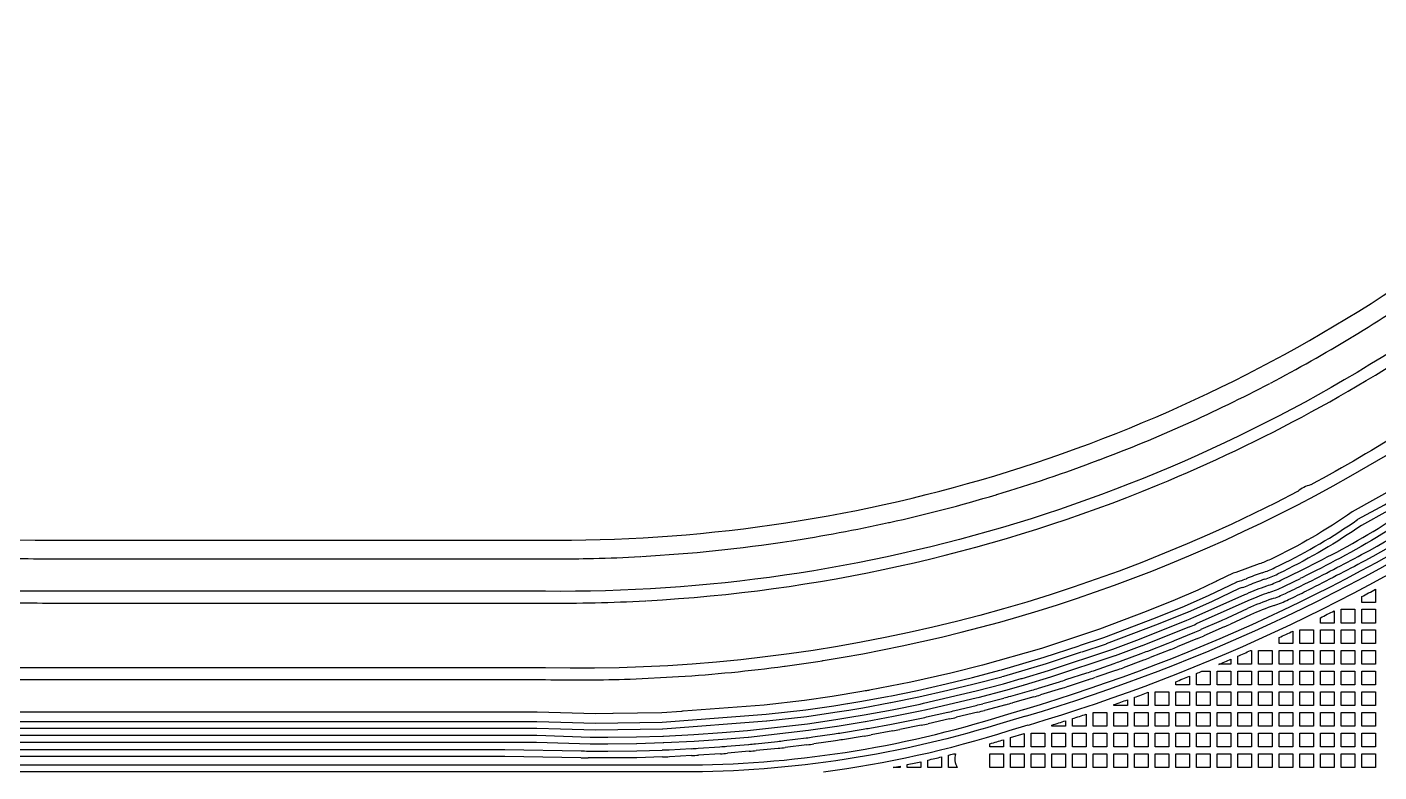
# Model space of a CAD drawing. Extents: x 3103 to 3424, y -52 to 175.
# Drawn here: x 3167.54 to 3182.34, y 42.05 to 50.21 of the extents above; entities that cross this region are included whole.
import ezdxf

# ---------------------------------------------------------------- set-up
doc = ezdxf.new("R2010")
doc.units = 0
doc.layers.add('gbr-dxf_layer0', color=7, linetype='Continuous')
doc.layers.add('gbr-outline-dxf_layer1', color=2, linetype='Continuous')

msp = doc.modelspace()

# ---------------------------------------------------------------- linework, layer by layer
at = {"layer": 'gbr-dxf_layer0'}
for p, q in [((3181.287, 44.25), (3181.229, 44.222)), ((3181.444, 44.242), (3181.459, 44.249)), ((3181.493, 44.181), (3181.477, 44.174)), ((3181.511, 44.105), (3181.527, 44.113)), ((3170.13, 44.032), (3168.86, 44.032)), ((3171.4, 44.032), (3170.13, 44.032)), ((3172.67, 44.032), (3171.4, 44.032)), ((3180.304, 43.745), (3180.869, 43.997)), ((3181.561, 44.045), (3181.545, 44.037)), ((3180.239, 43.799), (3179.921, 43.672)), ((3180.51, 43.92), (3180.24, 43.8)), ((3180.9, 43.928), (3180.335, 43.675)), ((3180.681, 43.743), (3180.899, 43.843)), ((3179.92, 43.671), (3179.353, 43.456)), ((3180.263, 43.644), (3179.745, 43.436)), ((3180.392, 43.616), (3180.612, 43.712)), ((3180.643, 43.642), (3180.422, 43.546)), ((3180.931, 43.774), (3180.713, 43.674)), ((3180.1, 43.494), (3180.322, 43.586)), ((3180.351, 43.516), (3180.129, 43.424)), ((3179.08, 43.365), (3178.697, 43.238)), ((3179.351, 43.455), (3179.085, 43.367)), ((3179.743, 43.435), (3179.45, 43.327)), ((3179.51, 43.268), (3179.736, 43.351)), ((3179.806, 43.378), (3180.03, 43.466)), ((3180.058, 43.395), (3179.834, 43.307)), ((3178.696, 43.237), (3178.229, 43.1)), ((3179.448, 43.326), (3178.743, 43.092)), ((3179.213, 43.163), (3179.439, 43.242)), ((3179.762, 43.28), (3179.537, 43.196)), ((3178.209, 43.094), (3177.909, 43.015)), ((3178.229, 43.1), (3178.211, 43.095)), ((3178.742, 43.092), (3178.453, 43.005)), ((3178.912, 43.065), (3179.14, 43.139)), ((3179.164, 43.067), (3178.936, 42.992)), ((3179.464, 43.17), (3179.238, 43.091)), ((3177.619, 42.947), (3177.303, 42.873)), ((3177.908, 43.015), (3177.619, 42.947)), ((3178.25, 42.947), (3177.947, 42.867)), ((3178.443, 43.002), (3178.251, 42.947)), ((3178.307, 42.884), (3178.538, 42.95)), ((3178.452, 43.005), (3178.443, 43.002)), ((3178.61, 42.971), (3178.84, 43.042)), ((3178.862, 42.969), (3178.632, 42.898)), ((3176.69, 42.754), (3176.536, 42.729)), ((3176.993, 42.81), (3176.691, 42.754)), ((3177.302, 42.873), (3176.997, 42.811)), ((3177.945, 42.867), (3177.37, 42.732)), ((3177.695, 42.727), (3177.928, 42.784)), ((3178.002, 42.803), (3178.233, 42.864)), ((3178.253, 42.79), (3178.021, 42.729)), ((3178.559, 42.877), (3178.328, 42.811)), ((3167.118, 42.608), (3173.123, 42.608)), ((3170.581, 42.71), (3169.311, 42.71)), ((3171.851, 42.71), (3170.581, 42.71)), ((3175.637, 42.61), (3174.5, 42.524)), ((3176.075, 42.659), (3175.639, 42.61)), ((3176.382, 42.704), (3176.076, 42.659)), ((3176.536, 42.729), (3176.383, 42.704)), ((3176.716, 42.604), (3176.561, 42.578)), ((3177.025, 42.661), (3176.717, 42.604)), ((3177.334, 42.724), (3177.026, 42.661)), ((3177.077, 42.593), (3177.313, 42.641)), ((3177.369, 42.731), (3177.335, 42.724)), ((3177.387, 42.657), (3177.621, 42.71)), ((3177.638, 42.635), (3177.404, 42.583)), ((3177.946, 42.71), (3177.713, 42.653)), ((3178.24, 42.678), (3178.449, 42.74)), ((3167.068, 42.456), (3173.12, 42.456)), ((3173.765, 42.513), (3173.383, 42.523)), ((3174.497, 42.524), (3173.766, 42.513)), ((3176.094, 42.508), (3175.438, 42.433)), ((3176.406, 42.553), (3176.096, 42.508)), ((3176.143, 42.438), (3176.381, 42.472)), ((3176.56, 42.578), (3176.407, 42.553)), ((3176.455, 42.483), (3176.692, 42.523)), ((3176.767, 42.535), (3177.003, 42.579)), ((3177.017, 42.504), (3176.781, 42.46)), ((3177.328, 42.567), (3177.093, 42.519)), ((3178.292, 42.507), (3178.499, 42.569)), ((3173.9, 42.36), (3173.706, 42.36)), ((3174.214, 42.363), (3173.9, 42.36)), ((3174.503, 42.372), (3174.215, 42.363)), ((3174.51, 42.372), (3174.503, 42.372)), ((3174.843, 42.388), (3174.511, 42.372)), ((3174.57, 42.298), (3174.81, 42.31)), ((3175.157, 42.409), (3174.844, 42.388)), ((3174.886, 42.314), (3175.125, 42.33)), ((3175.434, 42.433), (3175.158, 42.409)), ((3175.201, 42.336), (3175.44, 42.357)), ((3175.515, 42.364), (3175.754, 42.389)), ((3175.762, 42.313), (3175.523, 42.288)), ((3175.83, 42.398), (3176.068, 42.428)), ((3176.077, 42.352), (3175.839, 42.322)), ((3176.705, 42.447), (3176.467, 42.408)), ((3172.773, 42.301), (3173.607, 42.285)), ((3173.9, 42.208), (3173.683, 42.208)), ((3174.217, 42.211), (3173.901, 42.208)), ((3174.497, 42.219), (3174.218, 42.211)), ((3174.813, 42.234), (3174.574, 42.222)), ((3175.13, 42.254), (3174.891, 42.238)), ((3175.446, 42.281), (3175.207, 42.26))]:
    msp.add_line(p, q, dxfattribs=at)
at = {"layer": 'gbr-dxf_layer0', "linetype": 'Continuous'}
for points in [[(3190.492, 49.623, 0.137613), (3183.065, 47.05, -0.154922), (3173.216, 44.032), (3172.67, 44.032)], [(3181.148, 46.31, 0.01513), (3182.033, 46.81, -0.03017), (3182.051, 46.821, 0.015508), (3182.925, 47.388, -0.053717), (3185.735, 48.902, -0.029405), (3185.754, 48.91, -0.022203), (3187, 49.353, -0.026783), (3187.018, 49.358, -0.017392), (3188.019, 49.625, -0.027095), (3188.038, 49.629, -0.003306), (3188.229, 49.672, -0.063392), (3188.235, 49.674)], [(3174.323, 43.929, 0.081414), (3179.741, 45.124), (3179.922, 45.197, 0.0541), (3183.172, 46.968, -0.066006), (3186.548, 48.693, -0.09618), (3186.557, 48.696, -0.001163), (3186.618, 48.718, -0.120631), (3186.629, 48.722, -0.069253), (3190.529, 49.497, -0.054471), (3190.535, 49.498)], [(3216.275, 48.044, -0.113654), (3216.278, 48.049, 0.268441), (3216.275, 48.355), (3216.275, 48.898), (3216.102, 49.07), (3214.115, 49.07), (3213.719, 48.675, -0.202211), (3213.71, 48.671), (3189.913, 48.671), (3189.582, 48.62, 0.084011), (3184.144, 46.752), (3182.648, 45.814, -0.017997), (3181.59, 45.198)], [(3168.86, 44.032), (3167.713, 44.032, -0.001648), (3167.602, 44.032, -0.016245), (3167.59, 44.032, -0.019831), (3167.576, 44.032, -0.018356), (3166.318, 44.089, -0.018138), (3166.306, 44.09, -0.081008), (3160.945, 45.423, 0.078629), (3156.538, 46.535)], [(3175.889, 44.582, 0.016384), (3176.971, 44.784, -0.016548), (3176.982, 44.786, 0.017906), (3178.147, 45.089, -0.014216), (3178.156, 45.092, 0.017422), (3179.265, 45.466, -0.022641), (3179.28, 45.472, 0.030394), (3181.142, 46.307)], [(3181.447, 45.123, -0.126132), (3173.218, 43.193), (3167.713, 43.193, -0.069297), (3162.796, 43.878, -0.057581), (3162.79, 43.879, -0.056471), (3162.785, 43.881, -0.03202), (3160.615, 44.652, 0.016275), (3159.784, 44.976, 0.069619), (3156.062, 45.731)], [(3166.76, 43.091, -0.057291), (3166.765, 43.09, 0.000841), (3166.823, 43.088), (3166.83, 43.088, -0.056778), (3166.836, 43.087, 0.00545), (3167.231, 43.072), (3167.245, 43.072, -0.050909), (3167.25, 43.072, 0.006392), (3167.713, 43.066), (3173.218, 43.066, 0.01343), (3174.139, 43.072, -0.052949), (3174.144, 43.072), (3174.672, 43.098, 0.017003), (3175.832, 43.212, -0.089875), (3175.841, 43.213, 0.00597), (3176.246, 43.272, -0.089485), (3176.255, 43.274, 0.102874), (3182.784, 45.748, -0.088569)], [(3183.781, 45.38), (3183.489, 45.191, -0.033366), (3182.183, 44.367, -0.008946), (3181.561, 44.045)], [(3182.52, 45.168), (3182.045, 44.901, -0.041786), (3181.148, 44.381, -0.029349), (3181.027, 44.332), (3180.772, 44.239), (3180.743, 44.231), (3180.575, 44.151, -0.056843), (3180.538, 44.133), (3180.355, 44.046), (3180.108, 43.939), (3179.79, 43.812), (3179.278, 43.619), (3178.643, 43.407), (3177.999, 43.223), (3177.651, 43.137), (3177.213, 43.037), (3176.764, 42.951, -0.068337), (3176.716, 42.942), (3176.678, 42.935), (3176.354, 42.879), (3176.052, 42.836), (3175.608, 42.786), (3174.725, 42.72, -0.029377), (3174.704, 42.718), (3174.49, 42.702), (3173.957, 42.694)], [(3183.09, 45.121), (3182.803, 44.949, -0.035764), (3181.911, 44.395, -0.006036), (3181.493, 44.181)], [(3181.527, 44.113, 0.008946), (3182.147, 44.434, 0.033388), (3183.445, 45.253)], [(3181.459, 44.249, 0.006036), (3181.875, 44.462, 0.035821), (3182.759, 45.012)], [(3182.435, 44.913), (3182.145, 44.754, -0.038979), (3181.287, 44.25)], [(3166.924, 44.413, -0.058322), (3166.93, 44.412, 0.013585), (3167.842, 44.387), (3168.86, 44.387), (3170.13, 44.387), (3171.4, 44.387), (3172.67, 44.387), (3173.342, 44.387, 0.005694), (3173.724, 44.392, -0.018475), (3173.737, 44.392)], [(3173.742, 44.392, 0.00764), (3174.255, 44.412, -0.058258), (3174.261, 44.413)], [(3181.06, 44.235, 0.030294), (3181.196, 44.291), (3181.253, 44.319)], [(3179.061, 43.439), (3179.326, 43.527), (3179.893, 43.742), (3180.21, 43.87), (3180.478, 43.99), (3180.776, 44.133, -0.045164), (3180.782, 44.136), (3180.817, 44.146)], [(3180.869, 43.997, -0.008154), (3180.89, 44.006, -0.020531), (3181.108, 44.091)], [(3182.149, 43.911), (3182.149, 43.974, 0.002143), (3182.298, 44.054)], [(3166.782, 43.93, -0.058081), (3166.788, 43.929), (3166.804, 43.928, 0.013157), (3167.713, 43.904), (3173.214, 43.904, 0.015983), (3174.31, 43.928, -0.058277), (3174.316, 43.929)], [(3181.696, 43.685), (3181.696, 43.743, 0.002116), (3181.846, 43.818)], [(3173.605, 42.209), (3172.772, 42.225), (3167.065, 42.225, -0.099814), (3159.781, 43.694)], [(3159.811, 43.764, 0.099814), (3167.065, 42.301), (3172.772, 42.301)], [(3181.244, 43.459), (3181.244, 43.526, 0.00209), (3181.394, 43.596)], [(3180.114, 43.007), (3180.114, 43.043, 0.002036), (3180.264, 43.102)], [(3179.662, 42.781), (3179.662, 42.872, 0.002018), (3179.812, 42.927)], [(3169.311, 42.71), (3167.118, 42.71, -0.018711), (3165.736, 42.762)], [(3179.436, 42.781), (3179.436, 42.792, 0.002009), (3179.586, 42.845)], [(3167.109, 42.132), (3174.709, 42.132, 0.076834), (3178.239, 42.677)], [(3178.47, 42.667), (3178.261, 42.605, -0.076828), (3174.709, 42.055), (3167.109, 42.055)], [(3178.758, 42.555), (3178.758, 42.568, 0.001985), (3178.908, 42.615)], [(3178.984, 42.555), (3178.984, 42.639, 0.001993), (3179.134, 42.688)], [(3176.467, 42.408, -0.00477), (3176.392, 42.397), (3176.154, 42.362)], [(3178.08, 42.329), (3178.08, 42.363, 0.003292), (3178.229, 42.408)], [(3173.607, 42.285, 0.004982), (3173.683, 42.284), (3173.9, 42.284), (3174.216, 42.287), (3174.494, 42.295)], [(3177.175, 42.103), (3177.175, 42.135, 0.003227), (3177.325, 42.167)], [(3177.401, 42.103), (3177.401, 42.185, 0.003241), (3177.551, 42.22)]]:
    msp.add_lwpolyline(points, format="xyb", dxfattribs=at)
for points in [[(3182.107, 44.82), (3182.398, 44.98), (3182.685, 45.145), (3183.169, 45.44), (3183.659, 45.762)], [(3180.838, 44.073), (3180.806, 44.063), (3180.511, 43.921)], [(3182.298, 44.054), (3182.298, 43.911), (3182.149, 43.911)], [(3181.846, 43.818), (3181.846, 43.685), (3181.696, 43.685)], [(3176.548, 42.654), (3176.704, 42.679), (3177.011, 42.736), (3177.318, 42.798), (3177.353, 42.806), (3177.928, 42.941), (3178.23, 43.021), (3178.422, 43.076), (3178.431, 43.078), (3178.72, 43.165), (3179.424, 43.399), (3179.717, 43.507), (3180.235, 43.715)], [(3181.394, 43.596), (3181.394, 43.459), (3181.244, 43.459)], [(3177.601, 43.021), (3177.89, 43.089), (3178.19, 43.168), (3178.208, 43.173), (3178.674, 43.31), (3179.056, 43.437)], [(3180.716, 43.29), (3180.716, 43.233), (3180.583, 43.233)], [(3180.264, 43.102), (3180.264, 43.007), (3180.114, 43.007)], [(3176.983, 42.886), (3177.286, 42.947), (3177.601, 43.021)], [(3179.812, 42.927), (3179.812, 42.781), (3179.662, 42.781)], [(3173.124, 42.608), (3173.385, 42.6), (3173.766, 42.589), (3174.495, 42.601), (3175.63, 42.686), (3176.066, 42.735), (3176.371, 42.779), (3176.523, 42.804)], [(3176.524, 42.804), (3176.677, 42.829), (3176.979, 42.885)], [(3179.586, 42.845), (3179.586, 42.781), (3179.436, 42.781)], [(3173.953, 42.693), (3173.766, 42.691), (3173.125, 42.71), (3171.851, 42.71)], [(3175.429, 42.509), (3176.085, 42.583), (3176.394, 42.628), (3176.548, 42.654)], [(3178.908, 42.615), (3178.908, 42.555), (3178.758, 42.555)], [(3179.134, 42.688), (3179.134, 42.555), (3178.984, 42.555)], [(3173.383, 42.523), (3173.122, 42.532), (3167.118, 42.532)], [(3173.122, 42.456), (3173.707, 42.436), (3173.9, 42.436), (3174.213, 42.44), (3174.5, 42.448)], [(3174.5, 42.448), (3174.508, 42.448), (3174.839, 42.464), (3175.151, 42.485), (3175.427, 42.509)], [(3178.455, 42.476), (3178.455, 42.329), (3178.306, 42.329)], [(3178.306, 42.329), (3178.306, 42.432), (3178.455, 42.476)], [(3173.705, 42.36), (3173.12, 42.379), (3167.068, 42.379)], [(3178.229, 42.408), (3178.229, 42.329), (3178.08, 42.329)], [(3177.325, 42.167), (3177.325, 42.103), (3177.175, 42.103)], [(3177.551, 42.22), (3177.551, 42.103), (3177.401, 42.103)], [(3177.099, 42.119), (3177.099, 42.103), (3177.02, 42.103)]]:
    msp.add_lwpolyline(points, dxfattribs=at)
for points in [[(3181.923, 43.685), (3181.923, 43.835), (3182.072, 43.835), (3182.072, 43.685)], [(3182.149, 43.685), (3182.149, 43.835), (3182.298, 43.835), (3182.298, 43.685)], [(3181.47, 43.459), (3181.47, 43.609), (3181.62, 43.609), (3181.62, 43.459)], [(3181.696, 43.459), (3181.696, 43.609), (3181.846, 43.609), (3181.846, 43.459)], [(3181.923, 43.459), (3181.923, 43.609), (3182.072, 43.609), (3182.072, 43.459)], [(3182.149, 43.459), (3182.149, 43.609), (3182.298, 43.609), (3182.298, 43.459)], [(3181.018, 43.233), (3181.018, 43.383), (3181.168, 43.383), (3181.168, 43.233)], [(3181.244, 43.233), (3181.244, 43.383), (3181.394, 43.383), (3181.394, 43.233)], [(3181.47, 43.233), (3181.47, 43.383), (3181.62, 43.383), (3181.62, 43.233)], [(3181.696, 43.233), (3181.696, 43.383), (3181.846, 43.383), (3181.846, 43.233)], [(3181.923, 43.233), (3181.923, 43.383), (3182.072, 43.383), (3182.072, 43.233)], [(3182.149, 43.233), (3182.149, 43.383), (3182.298, 43.383), (3182.298, 43.233)], [(3180.566, 43.007), (3180.566, 43.157), (3180.716, 43.157), (3180.716, 43.007)], [(3180.792, 43.007), (3180.792, 43.157), (3180.942, 43.157), (3180.942, 43.007)], [(3181.018, 43.007), (3181.018, 43.157), (3181.168, 43.157), (3181.168, 43.007)], [(3181.244, 43.007), (3181.244, 43.157), (3181.394, 43.157), (3181.394, 43.007)], [(3181.47, 43.007), (3181.47, 43.157), (3181.62, 43.157), (3181.62, 43.007)], [(3181.696, 43.007), (3181.696, 43.157), (3181.846, 43.157), (3181.846, 43.007)], [(3181.923, 43.007), (3181.923, 43.157), (3182.072, 43.157), (3182.072, 43.007)], [(3182.149, 43.007), (3182.149, 43.157), (3182.298, 43.157), (3182.298, 43.007)], [(3179.888, 42.781), (3179.888, 42.931), (3180.038, 42.931), (3180.038, 42.781)], [(3180.114, 42.781), (3180.114, 42.931), (3180.264, 42.931), (3180.264, 42.781)], [(3180.34, 42.781), (3180.34, 42.931), (3180.49, 42.931), (3180.49, 42.781)], [(3180.566, 42.781), (3180.566, 42.931), (3180.716, 42.931), (3180.716, 42.781)], [(3180.792, 42.781), (3180.792, 42.931), (3180.942, 42.931), (3180.942, 42.781)], [(3181.018, 42.781), (3181.018, 42.931), (3181.168, 42.931), (3181.168, 42.781)], [(3181.244, 42.781), (3181.244, 42.931), (3181.394, 42.931), (3181.394, 42.781)], [(3181.47, 42.781), (3181.47, 42.931), (3181.62, 42.931), (3181.62, 42.781)], [(3181.696, 42.781), (3181.696, 42.931), (3181.846, 42.931), (3181.846, 42.781)], [(3181.923, 42.781), (3181.923, 42.931), (3182.072, 42.931), (3182.072, 42.781)], [(3182.149, 42.781), (3182.149, 42.931), (3182.298, 42.931), (3182.298, 42.781)], [(3179.21, 42.555), (3179.21, 42.705), (3179.36, 42.705), (3179.36, 42.555)], [(3179.436, 42.555), (3179.436, 42.705), (3179.586, 42.705), (3179.586, 42.555)], [(3179.662, 42.555), (3179.662, 42.705), (3179.812, 42.705), (3179.812, 42.555)], [(3179.888, 42.555), (3179.888, 42.705), (3180.038, 42.705), (3180.038, 42.555)], [(3180.114, 42.555), (3180.114, 42.705), (3180.264, 42.705), (3180.264, 42.555)], [(3180.34, 42.555), (3180.34, 42.705), (3180.49, 42.705), (3180.49, 42.555)], [(3180.566, 42.555), (3180.566, 42.705), (3180.716, 42.705), (3180.716, 42.555)], [(3180.792, 42.555), (3180.792, 42.705), (3180.942, 42.705), (3180.942, 42.555)], [(3181.018, 42.555), (3181.018, 42.705), (3181.168, 42.705), (3181.168, 42.555)], [(3181.244, 42.555), (3181.244, 42.705), (3181.394, 42.705), (3181.394, 42.555)], [(3181.47, 42.555), (3181.47, 42.705), (3181.62, 42.705), (3181.62, 42.555)], [(3181.696, 42.555), (3181.696, 42.705), (3181.846, 42.705), (3181.846, 42.555)], [(3181.923, 42.555), (3181.923, 42.705), (3182.072, 42.705), (3182.072, 42.555)], [(3182.149, 42.555), (3182.149, 42.705), (3182.298, 42.705), (3182.298, 42.555)], [(3178.532, 42.329), (3178.532, 42.479), (3178.681, 42.479), (3178.681, 42.329)], [(3178.758, 42.329), (3178.758, 42.479), (3178.908, 42.479), (3178.908, 42.329)], [(3178.984, 42.329), (3178.984, 42.479), (3179.134, 42.479), (3179.134, 42.329)], [(3179.21, 42.329), (3179.21, 42.479), (3179.36, 42.479), (3179.36, 42.329)], [(3179.436, 42.329), (3179.436, 42.479), (3179.586, 42.479), (3179.586, 42.329)], [(3179.662, 42.329), (3179.662, 42.479), (3179.812, 42.479), (3179.812, 42.329)], [(3179.888, 42.329), (3179.888, 42.479), (3180.038, 42.479), (3180.038, 42.329)], [(3180.114, 42.329), (3180.114, 42.479), (3180.264, 42.479), (3180.264, 42.329)], [(3180.34, 42.329), (3180.34, 42.479), (3180.49, 42.479), (3180.49, 42.329)], [(3180.566, 42.329), (3180.566, 42.479), (3180.716, 42.479), (3180.716, 42.329)], [(3180.792, 42.329), (3180.792, 42.479), (3180.942, 42.479), (3180.942, 42.329)], [(3181.018, 42.329), (3181.018, 42.479), (3181.168, 42.479), (3181.168, 42.329)], [(3181.244, 42.329), (3181.244, 42.479), (3181.394, 42.479), (3181.394, 42.329)], [(3181.47, 42.329), (3181.47, 42.479), (3181.62, 42.479), (3181.62, 42.329)], [(3181.696, 42.329), (3181.696, 42.479), (3181.846, 42.479), (3181.846, 42.329)], [(3181.923, 42.329), (3181.923, 42.479), (3182.072, 42.479), (3182.072, 42.329)], [(3182.149, 42.329), (3182.149, 42.479), (3182.298, 42.479), (3182.298, 42.329)], [(3178.08, 42.103), (3178.08, 42.253), (3178.229, 42.253), (3178.229, 42.103)], [(3178.306, 42.103), (3178.306, 42.253), (3178.455, 42.253), (3178.455, 42.103)], [(3178.532, 42.103), (3178.532, 42.253), (3178.681, 42.253), (3178.681, 42.103)], [(3178.758, 42.103), (3178.758, 42.253), (3178.908, 42.253), (3178.908, 42.103)], [(3178.984, 42.103), (3178.984, 42.253), (3179.134, 42.253), (3179.134, 42.103)], [(3179.21, 42.103), (3179.21, 42.253), (3179.36, 42.253), (3179.36, 42.103)], [(3179.436, 42.103), (3179.436, 42.253), (3179.586, 42.253), (3179.586, 42.103)], [(3179.662, 42.103), (3179.662, 42.253), (3179.812, 42.253), (3179.812, 42.103)], [(3179.888, 42.103), (3179.888, 42.253), (3180.038, 42.253), (3180.038, 42.103)], [(3180.114, 42.103), (3180.114, 42.253), (3180.264, 42.253), (3180.264, 42.103)], [(3180.34, 42.103), (3180.34, 42.253), (3180.49, 42.253), (3180.49, 42.103)], [(3180.566, 42.103), (3180.566, 42.253), (3180.716, 42.253), (3180.716, 42.103)], [(3180.792, 42.103), (3180.792, 42.253), (3180.942, 42.253), (3180.942, 42.103)], [(3181.018, 42.103), (3181.018, 42.253), (3181.168, 42.253), (3181.168, 42.103)], [(3181.244, 42.103), (3181.244, 42.253), (3181.394, 42.253), (3181.394, 42.103)], [(3181.47, 42.103), (3181.47, 42.253), (3181.62, 42.253), (3181.62, 42.103)], [(3181.696, 42.103), (3181.696, 42.253), (3181.846, 42.253), (3181.846, 42.103)], [(3181.923, 42.103), (3181.923, 42.253), (3182.072, 42.253), (3182.072, 42.103)], [(3182.149, 42.103), (3182.149, 42.253), (3182.298, 42.253), (3182.298, 42.103)]]:
    msp.add_lwpolyline(points, close=True, dxfattribs=at)
for points in [[(3180.792, 43.233), (3180.792, 43.323, 0.001899), (3180.93, 43.383), (3180.942, 43.383), (3180.942, 43.233)], [(3180.34, 43.007), (3180.34, 43.133, 0.000841), (3180.399, 43.157), (3180.49, 43.157), (3180.49, 43.007)], [(3177.627, 42.103), (3177.627, 42.239, 0.001187), (3177.68, 42.253), (3177.704, 42.253, 0.223094), (3177.723, 42.103)]]:
    msp.add_lwpolyline(points, format="xyb", close=True, dxfattribs=at)
at = {"layer": 'gbr-dxf_layer0'}
for centre, radius, start, end in [((3172.847, 61.613), 19.688, 286.532, 304.2808), ((3172.847, 61.613), 19.764, 286.532, 304.2809), ((3172.847, 61.613), 19.866, 286.5329, 304.2815), ((3181.657, 44.899), 0.306, 103.2692, 132.4855), ((3178.49, 49.998), 6.316, 295.9491, 304.8954), ((3173.342, 61.191), 16.803, 273.1563, 278.701), ((3182.023, 41.39), 3.004, 108.718, 112.2646), ((3172.851, 61.616), 19.383, 295.72, 296.3162), ((3180.624, 44.802), 0.684, 286.4637, 292.467), ((3180.624, 44.802), 0.76, 286.4623, 292.4681), ((3182.023, 41.39), 2.928, 108.7179, 112.2646), ((3180.67, 45.387), 1.292, 288.693, 295.6305), ((3180.669, 45.386), 1.368, 288.7493, 295.68), ((3180.669, 45.386), 1.445, 288.7494, 295.6807), ((3172.851, 61.616), 19.459, 295.7196, 296.3158), ((3172.858, 61.619), 19.535, 295.6516, 296.2918), ((3182.027, 41.391), 2.699, 108.6072, 114.6887), ((3181.159, 43.354), 0.629, 112.3587, 114.2222), ((3182.026, 41.391), 2.775, 108.7684, 113.4779), ((3180.755, 45.174), 1.292, 288.5165, 295.6474), ((3180.755, 45.174), 1.368, 288.5152, 295.6462), ((3172.858, 61.619), 19.611, 295.6512, 296.2915), ((3182.027, 41.391), 2.623, 108.6077, 114.6892), ((3179.48, 45.576), 2.008, 292.0872, 294.2162), ((3179.48, 45.576), 2.085, 292.0855, 294.2146), ((3179.029, 47.316), 3.937, 293.7104, 294.7991), ((3179.029, 47.316), 4.013, 293.7099, 294.7987), ((3178.531, 47.303), 4.12, 291.345, 292.3952), ((3178.8, 47.275), 3.991, 292.4312, 293.5141), ((3178.8, 47.275), 4.067, 292.4301, 293.513), ((3178.325, 47.162), 4.063, 290.3165, 291.3761), ((3178.531, 47.303), 4.196, 291.3454, 292.3957), ((3178.094, 47.123), 4.107, 289.1124, 290.1635), ((3178.094, 47.123), 4.184, 289.1152, 290.1663), ((3178.325, 47.162), 4.139, 290.3157, 291.3754), ((3172.847, 61.613), 19.942, 292.8264, 293.242), ((3177.701, 46.747), 3.876, 287.0928, 288.2086), ((3177.903, 46.93), 3.988, 288.0734, 289.1605), ((3177.903, 46.93), 4.064, 288.0723, 289.1594), ((3177.508, 46.56), 3.754, 285.9247, 287.0655), ((3177.508, 46.56), 3.83, 285.9266, 287.0674), ((3177.701, 46.747), 3.952, 287.0926, 288.2085), ((3177.004, 46.573), 3.901, 283.7136, 284.822), ((3177.148, 46.928), 4.206, 284.9587, 285.9869), ((3177.148, 46.928), 4.282, 284.9594, 285.9876), ((3176.532, 46.517), 3.954, 281.4034, 282.4895), ((3176.739, 46.609), 3.998, 282.758, 283.8342), ((3176.739, 46.609), 4.074, 282.7564, 283.8327), ((3177.004, 46.573), 3.977, 283.7141, 284.8226), ((3174.708, 53.821), 11.867, 277.5007, 287.5712), ((3175.823, 46.39), 3.957, 278.0995, 279.1852), ((3176.064, 46.394), 3.922, 279.2249, 280.3251), ((3176.064, 46.394), 3.998, 279.2257, 280.3259), ((3176.265, 46.6), 4.088, 280.4107, 281.4661), ((3176.265, 46.6), 4.164, 280.4098, 281.4652), ((3176.532, 46.517), 4.03, 281.402, 282.4881), ((3174.614, 46.441), 4.136, 272.7206, 273.7683), ((3174.888, 46.074), 3.751, 273.6373, 274.7858), ((3175.063, 46.62), 4.28, 275.0553, 276.0618), ((3175.344, 46.21), 3.843, 276.1381, 277.2605), ((3175.344, 46.21), 3.919, 276.1385, 277.2609), ((3175.576, 46.366), 3.969, 277.1285, 278.2148), ((3175.576, 46.366), 4.045, 277.1265, 278.2128), ((3173.683, 46.096), 3.888, 268.8596, 269.9938), ((3174.389, 46.21), 3.916, 271.5548, 272.6536), ((3174.389, 46.21), 3.992, 271.552, 272.6508), ((3174.614, 46.441), 4.212, 272.7212, 273.769), ((3174.888, 46.074), 3.828, 273.6356, 274.7841), ((3175.063, 46.62), 4.356, 275.0555, 276.0621), ((3174.708, 53.821), 11.944, 281.1585, 281.5467)]:
    msp.add_arc(centre, radius, start, end, dxfattribs=at)
at = {"layer": 'gbr-outline-dxf_layer1', "linetype": 'Continuous'}
msp.add_lwpolyline([(3134.051, 42.616, -0.414233), (3134.862, 43.775), (3152.732, 46.926, -0.145892), (3161.303, 45.934, 0.101585), (3167.843, 44.591), (3173.342, 44.591, 0.152268), (3182.776, 47.532, -0.152268), (3191.357, 50.208), (3216.227, 50.208, -0.414215), (3217.227, 49.208), (3217.227, 37.608, -0.414215), (3216.227, 36.608), (3191.513, 36.608, 0.151039), (3190.384, 36.259, -0.151026), (3173.342, 30.991), (3167.843, 30.991, -0.100411), (3156.074, 33.379, 0.144694), (3154.947, 33.507), (3137.224, 30.381, -0.414157), (3136.066, 31.193)], format="xyb", close=True, dxfattribs=at)

doc.saveas('drawing.dxf')
